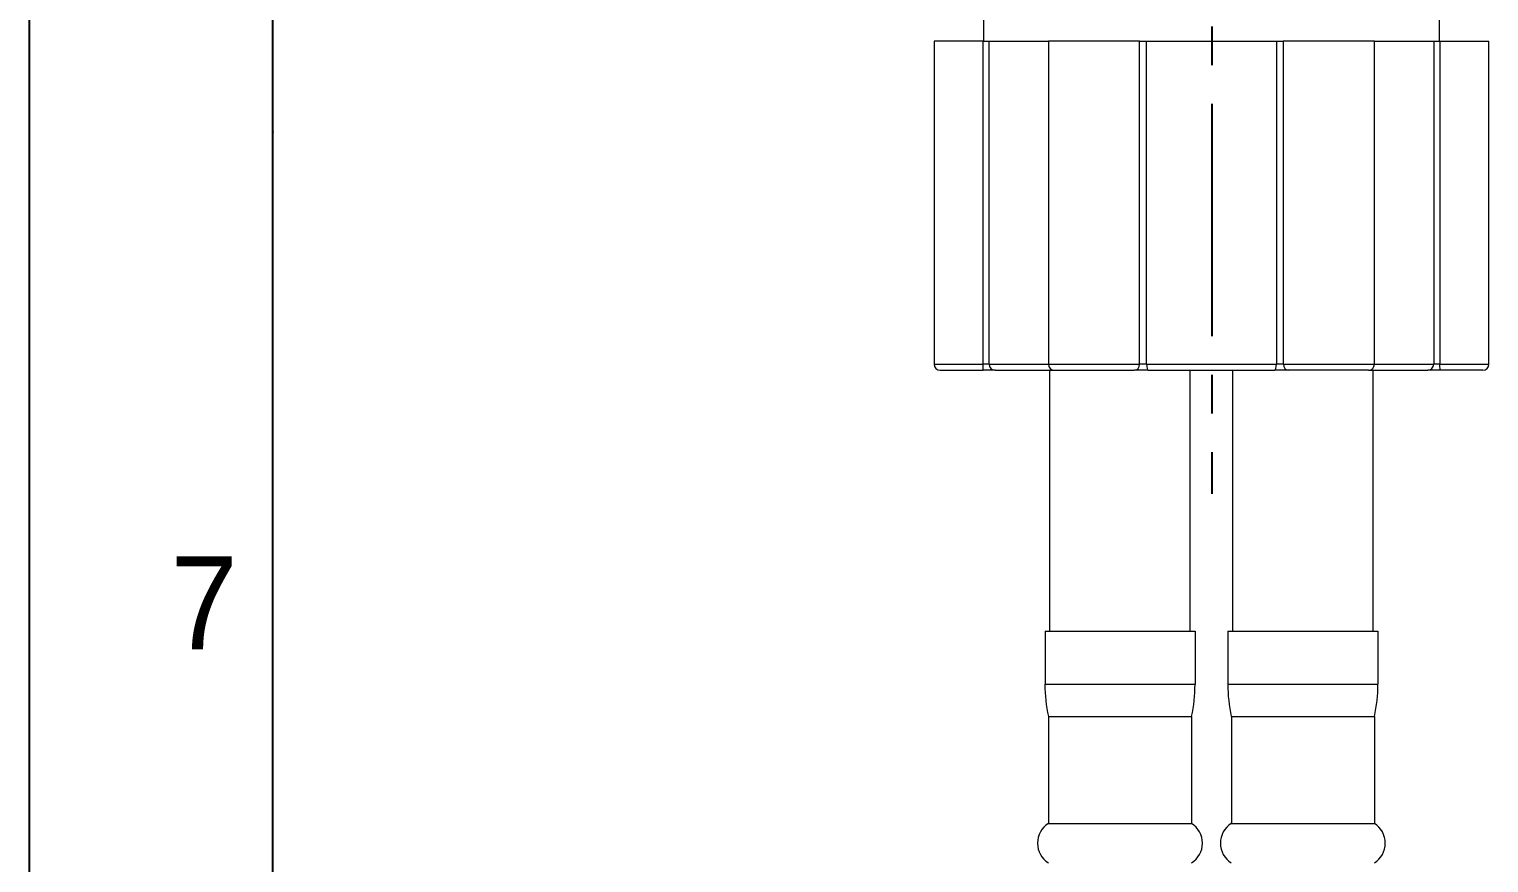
# Model space of a CAD drawing. Extents: x 16036 to 31646, y -36012 to -17126.
# Drawn here: x 16036.1 to 16155.8, y -17815.4 to -17747.1 of the extents above; entities that cross this region are included whole.
import ezdxf

# ---------------------------------------------------------------- set-up
doc = ezdxf.new("R2010")
doc.units = 0
doc.header["$MEASUREMENT"] = 0
doc.linetypes.add('CENTER2', pattern=[28.575, 19.05, -3.175, 3.175, -3.175])
doc.layers.get('0').update_dxf_attribs({"color": 3, "linetype": 'CONTINUOUS'})
doc.layers.add('CENTER', color=1, linetype='CENTER2')
doc.layers.add('FORM', color=7, linetype='CONTINUOUS')
doc.styles.get("Standard").update_dxf_attribs({"font": 'Gulim.ttf'})

msp = doc.modelspace()

# ---------------------------------------------------------------- linework, layer by layer
at = {"linetype": 'Continuous', "lineweight": 18}
for p, q in [((16114.38, -17734.06), (16114.38, -17748.06)), ((16151.78, -17748.06), (16151.78, -17734.06)), ((16110.33, -17748.06), (16110.33, -17774.56)), ((16114.36, -17748.06), (16110.33, -17748.06)), ((16114.36, -17748.06), (16114.85, -17748.06)), ((16114.85, -17748.06), (16119.7, -17748.06)), ((16127.18, -17748.06), (16119.7, -17748.06)), ((16119.7, -17748.06), (16119.7, -17774.56)), ((16127.18, -17748.06), (16127.76, -17748.06)), ((16127.76, -17748.06), (16138.4, -17748.06)), ((16138.4, -17748.06), (16138.97, -17748.06)), ((16146.45, -17748.06), (16138.97, -17748.06)), ((16146.45, -17774.56), (16146.45, -17748.06)), ((16146.45, -17748.06), (16151.31, -17748.06)), ((16151.31, -17748.06), (16151.8, -17748.06)), ((16151.8, -17748.06), (16155.83, -17748.06)), ((16155.83, -17774.56), (16155.83, -17748.06)), ((16110.83, -17775.06), (16114.35, -17775.06)), ((16115.33, -17775.06), (16114.35, -17775.06)), ((16115.33, -17775.06), (16120.2, -17775.06)), ((16119.83, -17784.21), (16119.83, -17775.06)), ((16120.2, -17775.06), (16126.75, -17775.06)), ((16127.9, -17775.06), (16126.75, -17775.06)), ((16127.9, -17775.06), (16138.26, -17775.06)), ((16131.33, -17784.21), (16131.33, -17775.06)), ((16134.83, -17784.21), (16134.83, -17775.06)), ((16139.41, -17775.06), (16138.26, -17775.06)), ((16145.95, -17775.06), (16139.41, -17775.06)), ((16145.95, -17775.06), (16150.82, -17775.06)), ((16146.33, -17784.21), (16146.33, -17775.06)), ((16151.8, -17775.06), (16150.82, -17775.06)), ((16155.33, -17775.06), (16151.8, -17775.06)), ((16119.83, -17796.45), (16119.83, -17784.21)), ((16131.33, -17796.45), (16131.33, -17784.21)), ((16134.83, -17796.45), (16134.83, -17784.21)), ((16146.33, -17796.45), (16146.33, -17784.21)), ((16119.43, -17796.45), (16131.73, -17796.45)), ((16119.43, -17796.45), (16119.43, -17800.81)), ((16131.73, -17796.45), (16131.73, -17800.81)), ((16134.43, -17796.45), (16134.43, -17800.81)), ((16134.43, -17796.45), (16146.73, -17796.45)), ((16146.73, -17796.45), (16146.73, -17800.81)), ((16119.71, -17803.45), (16131.45, -17803.45)), ((16119.71, -17803.45), (16119.71, -17812.22)), ((16131.45, -17803.45), (16131.45, -17812.22)), ((16134.71, -17803.45), (16134.71, -17812.22)), ((16134.71, -17803.45), (16146.45, -17803.45)), ((16146.45, -17803.45), (16146.45, -17812.22)), ((16119.71, -17812.22), (16131.45, -17812.22)), ((16134.71, -17812.22), (16146.45, -17812.22))]:
    msp.add_line(p, q, dxfattribs=at)
at = {"linetype": 'Continuous', "lineweight": 13}
for p, q in [((16114.36, -17774.56), (16114.36, -17748.06)), ((16114.85, -17774.56), (16114.85, -17748.06)), ((16127.18, -17774.56), (16127.18, -17748.06)), ((16127.76, -17774.56), (16127.76, -17748.06)), ((16138.4, -17748.06), (16138.4, -17774.56)), ((16138.97, -17748.06), (16138.97, -17774.56)), ((16151.31, -17748.06), (16151.31, -17774.56)), ((16151.8, -17748.06), (16151.8, -17774.56)), ((16110.33, -17774.56), (16114.36, -17774.56)), ((16114.85, -17774.56), (16114.36, -17774.56)), ((16114.85, -17774.56), (16119.7, -17774.56)), ((16119.7, -17774.56), (16127.18, -17774.56)), ((16127.76, -17774.56), (16127.18, -17774.56)), ((16127.76, -17774.56), (16138.4, -17774.56)), ((16138.97, -17774.56), (16138.4, -17774.56)), ((16138.97, -17774.56), (16146.45, -17774.56)), ((16146.45, -17774.56), (16151.31, -17774.56)), ((16151.8, -17774.56), (16151.31, -17774.56)), ((16151.8, -17774.56), (16155.83, -17774.56)), ((16119.43, -17800.81), (16131.73, -17800.81)), ((16134.43, -17800.81), (16146.73, -17800.81))]:
    msp.add_line(p, q, dxfattribs=at)
at = {"linetype": 'Continuous', "lineweight": 18}
for centre, radius, start, end in [((16110.83, -17774.56), 0.5, 180, 270), ((16120.2, -17774.56), 0.5, 180, 270), ((16145.95, -17774.56), 0.5, 270, 0), ((16155.33, -17774.56), 0.5, 270, 0), ((16132.01, -17800.81), 12.59, 180, 192.1084), ((16119.14, -17800.81), 12.59, 347.8916, 0), ((16147.01, -17800.81), 12.59, 180, 192.1084), ((16134.14, -17800.81), 12.59, 347.8916, 0), ((16120.71, -17813.84), 1.9, 121.9344, 238.0656), ((16130.44, -17813.84), 1.9, 301.9344, 58.0656), ((16135.71, -17813.84), 1.9, 121.9344, 238.0656), ((16145.44, -17813.84), 1.9, 301.9344, 58.0656)]:
    msp.add_arc(centre, radius, start, end, dxfattribs=at)
at = {"linetype": 'Continuous', "lineweight": 13}
for centre, major_axis, ratio, start_param, end_param in [((16114.35, -17774.56), (0, 0.5), 0.007407, 3.141593, 4.712389), ((16115.33, -17774.56), (0, -0.5), 0.972294, 4.712389, 6.283185), ((16126.75, -17774.56), (0, 0.5), 0.869705, 3.141593, 4.712389), ((16127.9, -17774.56), (0, -0.5), 0.283705, 4.712389, 6.283185), ((16138.26, -17774.56), (0, 0.5), 0.283705, 3.141593, 4.712389), ((16139.41, -17774.56), (0, -0.5), 0.869705, 4.712389, 6.283185), ((16150.82, -17774.56), (0, 0.5), 0.972294, 3.141593, 4.712389), ((16151.8, -17774.56), (0, -0.5), 0.007407, 4.712389, 6.283185)]:
    msp.add_ellipse(centre, major_axis=major_axis, ratio=ratio, start_param=start_param, end_param=end_param, dxfattribs=at)
at = {"layer": 'CENTER'}
msp.add_line((16133.1, -17353.16), (16133.1, -17785.2), dxfattribs=at)
at = {"layer": 'FORM', "color": 7, "linetype": 'Continuous'}
msp.add_line((16036.1, -17126.1), (16036.1, -17966.1), dxfattribs=at)
at = {"layer": 'FORM', "linetype": 'Continuous'}
msp.add_line((16056.1, -17946.1), (16056.1, -17146.1), dxfattribs=at)
at = {"layer": 'FORM'}
msp.add_point((16056.1, -17755.51), dxfattribs=at)
msp.add_point((16056.1, -17755.51), dxfattribs=at)

# ---------------------------------------------------------------- texts
at = {"layer": 'FORM', "insert": (16050.45, -17794.12), "char_height": 7.62, "attachment_point": 5}
msp.add_mtext_dynamic_manual_height_columns('7', width=50, gutter_width=12.5, heights=[0], dxfattribs=at)

doc.saveas('drawing.dxf')
